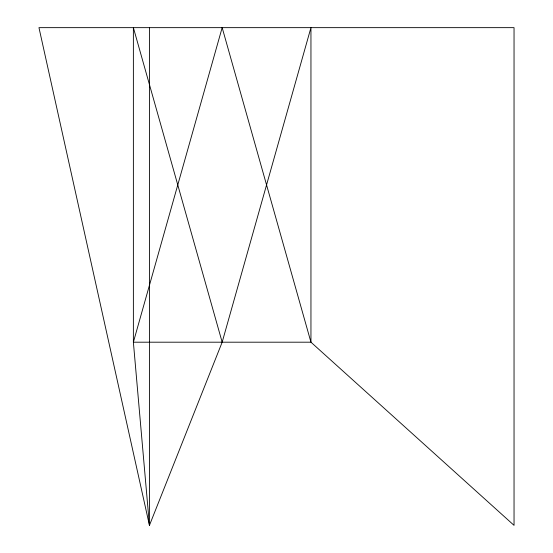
<?xml version="1.0" encoding="UTF-8"?>
<svg xmlns="http://www.w3.org/2000/svg" width="553" height="553" viewBox="0 0 553 553"><rect width="100%" height="100%" fill="white"/><g stroke="black" fill="none" stroke-linecap="round" stroke-linejoin="round"><path stroke-width="0.83" d="M222.168 342.196L310.952 27.65L310.952 342.196L514.041 525.35L514.041 27.65L38.959 27.65L149.441 525.35L222.168 342.196L133.377 27.65L133.377 342.196L149.441 525.35L149.441 27.65M222.168 27.65L133.377 342.196L310.952 342.196L222.168 27.65"/></g></svg>
